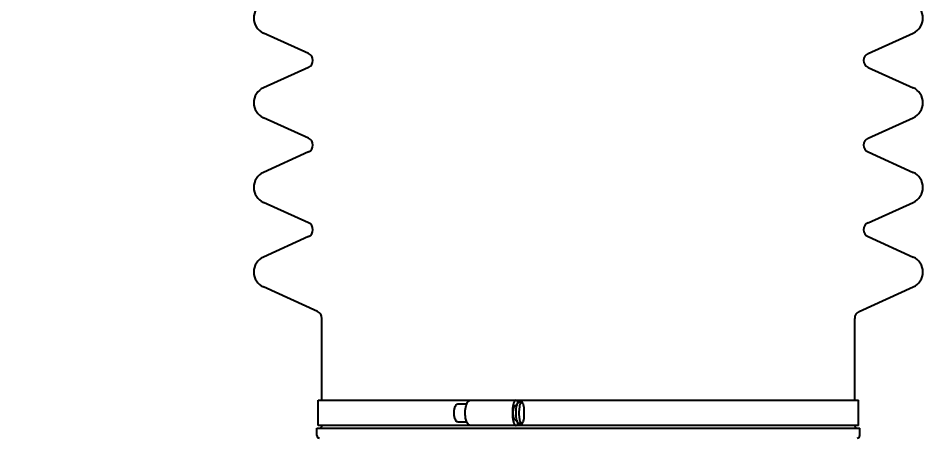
# Model space of a CAD drawing. Header units: millimetres. Extents: x 7589 to 12925, y 625 to 5429.
# Drawn here: x 8153.2 to 8511.6, y 3812.7 to 3978.4 of the extents above; entities that cross this region are included whole.
import ezdxf

# ---------------------------------------------------------------- set-up
doc = ezdxf.new("R2010")
doc.units = ezdxf.units.MM
doc.header["$LTSCALE"] = 307.34
doc.header["$PDMODE"] = 3
doc.header["$PDSIZE"] = 8
doc.layers.get('0').update_dxf_attribs({"linetype": 'CONTINUOUS'})
doc.layers.get('Defpoints').update_dxf_attribs({"linetype": 'CONTINUOUS'})
doc.styles.get("Standard").update_dxf_attribs({"font": 'calibri.ttf'})
doc.dimstyles.get("Standard").update_dxf_attribs({"dimtxt": 35, "dimasz": 35, "dimexe": 1.5, "dimexo": 1, "dimtad": 1, "dimdsep": 46, "dimtxsty": 'Standard', "dimblk": '_FILLED', "dimblk1": '_FILLED', "dimblk2": '_FILLED', "dimcen": 0.09, "dimazin": 2, "dimtol": 1, "dimtp": 0.01, "dimtm": 0.01, "dimtfac": 1, "dimtofl": 0, "dimtmove": 0, "dimatfit": 3, "dimldrblk": '_FILLED', "dimfxl": 1, "dimtolj": 1, "dimarcsym": 0})

# ---------------------------------------------------------------- blocks, each defined once
blk = doc.blocks.new('_FILLED')
at = {"color": 0, "linetype": 'ByBlock'}
blk.add_solid([(0, 0), (-1, 0.214), (-1, -0.214)], dxfattribs=at)
blk = doc.blocks.new('*D70')
at = {"color": 0, "lineweight": -2}
for p, q in [((8378.05, 4630.8), (7730.11, 4630.8)), ((7731.61, 4595.8), (7731.61, 3516)), ((7731.61, 2399.25), (7731.61, 3479.05)), ((7931.89, 2364.25), (7730.11, 2364.25))]:
    blk.add_line(p, q, dxfattribs=at)
at = {"layer": 'Defpoints', "color": 0}
for p in [(8379.05, 4630.8), (7731.61, 2364.25), (7932.89, 2364.25)]:
    blk.add_point(p, dxfattribs=at)
at = {"color": 0, "linetype": 'ByBlock', "lineweight": -2, "xscale": 35, "yscale": 35, "zscale": 35}
for p, rotation in [((7731.61, 4630.8), 90), ((7731.61, 2364.25), 270)]:
    blk.add_blockref('_FILLED', p, dxfattribs=dict(at, rotation=rotation))
at = {"color": 0, "insert": (7731.61, 3497.53), "char_height": 35, "attachment_point": 5}
blk.add_mtext('\\A1;\\A1;C', dxfattribs=at)

msp = doc.modelspace()

# ---------------------------------------------------------------- linework, layer by layer
at = {"color": 0, "linetype": 'Continuous'}
for p, q in [((8268.22908, 3964.43148), (8250.34643, 3972.527)), ((8489.87843, 3964.43148), (8507.76108, 3972.527)), ((8268.22908, 3958.96549), (8250.34643, 3950.86997)), ((8489.87843, 3958.96549), (8507.76108, 3950.86997)), ((8268.22908, 3930.93148), (8250.34643, 3939.027)), ((8489.87843, 3930.93148), (8507.76108, 3939.027)), ((8268.22908, 3925.46549), (8250.34643, 3917.36997)), ((8489.87843, 3925.46549), (8507.76108, 3917.36997)), ((8268.22908, 3897.43148), (8250.34643, 3905.527)), ((8489.87843, 3897.43148), (8507.76108, 3905.527)), ((8268.22908, 3891.96549), (8250.34643, 3883.86997)), ((8489.87843, 3891.96549), (8507.76108, 3883.86997)), ((8271.79099, 3862.31899), (8250.34643, 3872.027)), ((8486.31652, 3862.31899), (8507.76108, 3872.027)), ((8273.55376, 3827.19849), (8273.55376, 3859.586)), ((8484.55376, 3827.19849), (8484.55376, 3859.586)), ((8272.05376, 3817.19849), (8272.05376, 3827.19849)), ((8272.05376, 3827.19849), (8486.05376, 3827.19849)), ((8327.41294, 3825.78602), (8330.92006, 3825.78602)), ((8350.71368, 3825.05551), (8350.06981, 3825.05551)), ((8350.82779, 3826.82494), (8350.78111, 3826.85799)), ((8350.96024, 3827.19849), (8350.96024, 3825.82376)), ((8352.67046, 3826.40159), (8351.51719, 3826.40159)), ((8353.5698, 3824.63429), (8353.5698, 3819.76269)), ((8486.05376, 3817.19849), (8486.05376, 3827.19849)), ((8486.05376, 3817.19849), (8272.05376, 3817.19849)), ((8327.41294, 3818.61096), (8330.92006, 3818.61096)), ((8350.72016, 3819.34147), (8350.06981, 3819.34147)), ((8350.78111, 3817.53899), (8350.82779, 3817.57203)), ((8350.96024, 3818.60888), (8350.96024, 3817.19849)), ((8352.67046, 3817.99539), (8351.51719, 3817.99539)), ((8271.55376, 3813.19849), (8271.55376, 3816.19849)), ((8271.55376, 3816.19849), (8486.55376, 3816.19849)), ((8486.55376, 3813.19849), (8486.55376, 3816.19849))]:
    msp.add_line(p, q, dxfattribs=at)
for centre, radius, start, end in [((8253.02711, 3978.44849), 6.5, 114.3563913, 245.6436087), ((8505.0804, 3978.44849), 6.5, 294.3563913, 65.6436087), ((8266.99184, 3961.69849), 3, 294.3563913, 65.6436087), ((8491.11567, 3961.69849), 3, 114.3563913, 245.6436087), ((8253.02711, 3944.94849), 6.5, 114.3563913, 245.6436087), ((8505.0804, 3944.94849), 6.5, 294.3563913, 65.6436087), ((8266.99184, 3928.19849), 3, 294.3563913, 65.6436087), ((8491.11567, 3928.19849), 3, 114.3563913, 245.6436087), ((8253.02711, 3911.44849), 6.5, 114.3563913, 245.6436087), ((8505.0804, 3911.44849), 6.5, 294.3563913, 65.6436087), ((8266.99184, 3894.69849), 3, 294.3563913, 65.6436087), ((8491.11567, 3894.69849), 3, 114.3563913, 245.6436087), ((8253.02711, 3877.94849), 6.5, 114.3563913, 245.6436087), ((8505.0804, 3877.94849), 6.5, 294.3563913, 65.6436087), ((8270.55376, 3859.586), 3, 0, 65.6436087), ((8487.55376, 3859.586), 3, 114.3563913, 180), ((8356.60523, 3823.62749), 6.06785, 163.7673439, 166.2795102), ((8272.55376, 3817.19849), 1, 270, 0), ((8356.52871, 3820.74838), 5.98847, 193.8197129, 196.442006), ((8485.55376, 3817.19849), 1, 180, 270), ((8272.55376, 3813.19849), 1, 180, 270), ((8485.55376, 3813.19849), 1, 270, 0)]:
    msp.add_arc(centre, radius, start, end, dxfattribs=at)
for points, knots in [([(8325.88421, 3822.19849), (8325.88421, 3822.65782), (8325.9639, 3823.53911), (8326.26597, 3824.79526), (8326.91041, 3825.78602), (8327.41294, 3825.78602)], [0, 0, 0, 0, 0.336472388, 0.631886422, 1, 1, 1, 1]), ([(8330.26262, 3822.19849), (8330.26262, 3822.53137), (8330.31644, 3823.75202), (8330.5546, 3824.98387), (8330.91481, 3825.79879)], [0, 0, 0, 0, 0.271994954, 1, 1, 1, 1]), ([(8330.91481, 3825.79879), (8331.00582, 3826.00469), (8331.30792, 3826.60775), (8331.92273, 3827.19816), (8332.39296, 3827.19842)], [0, 0, 0, 0, 0.323745062, 1, 1, 1, 1]), ([(8350.30368, 3827.19842), (8350.09359, 3827.19823), (8349.62302, 3826.6593), (8349.14637, 3825.00332), (8348.99107, 3823.38389), (8348.99107, 3822.19849)], [0, 0, 0, 0, 0.117786705, 0.335408881, 1, 1, 1, 1]), ([(8349.31968, 3822.19849), (8349.31968, 3822.87587), (8349.40853, 3823.80132), (8349.6808, 3824.74748), (8349.94982, 3825.05552), (8350.06986, 3825.05547)], [0, 0, 0, 0, 0.664605502, 0.882222392, 1, 1, 1, 1]), ([(8350.71416, 3826.94898), (8350.68333, 3826.98734), (8350.57633, 3827.10755), (8350.41727, 3827.19852), (8350.30368, 3827.19842)], [0, 0, 0, 0, 0.302311008, 1, 1, 1, 1]), ([(8350.41364, 3822.19849), (8350.41364, 3822.45999), (8350.43839, 3823.42138), (8350.54375, 3824.38605), (8350.71053, 3825.06669)], [0, 0, 0, 0, 0.271751612, 1, 1, 1, 1]), ([(8350.78111, 3826.85799), (8350.77031, 3826.87393), (8350.74862, 3826.90473), (8350.7257, 3826.93463), (8350.71416, 3826.94898)], [0, 0, 0, 0, 0.511186313, 1, 1, 1, 1]), ([(8350.77928, 3825.32368), (8350.86053, 3825.6019), (8350.98435, 3826.01708), (8351.35598, 3826.40159), (8351.51719, 3826.40159)], [0, 0, 0, 0, 0.642590637, 1, 1, 1, 1]), ([(8350.96024, 3827.19849), (8350.953, 3827.10711), (8350.94007, 3826.99325), (8350.87179, 3826.82423), (8350.82779, 3826.82498)], [0, 0, 0, 0, 0.675633777, 1, 1, 1, 1]), ([(8351.8493, 3825.00625), (8351.80134, 3824.80274), (8351.62507, 3823.87685), (8351.56691, 3822.93121), (8351.56691, 3822.19849)], [0, 0, 0, 0, 0.221995639, 1, 1, 1, 1]), ([(8352.67025, 3826.40151), (8352.4773, 3826.4013), (8352.05407, 3825.8702), (8351.93305, 3825.36165), (8351.8493, 3825.00625)], [0, 0, 0, 0, 0.345732158, 1, 1, 1, 1]), ([(8353.5698, 3824.63429), (8353.48673, 3825.07924), (8353.36996, 3825.6898), (8352.89992, 3826.40176), (8352.67025, 3826.40151)], [0, 0, 0, 0, 0.663393651, 1, 1, 1, 1]), ([(8327.41284, 3818.611), (8326.91036, 3818.61111), (8326.26595, 3819.60167), (8325.96391, 3820.85785), (8325.88421, 3821.73915), (8325.88421, 3822.19849)], [0, 0, 0, 0, 0.368091964, 0.663511489, 1, 1, 1, 1]), ([(8330.91481, 3818.59819), (8330.80518, 3818.8462), (8330.39843, 3820.00452), (8330.26262, 3821.24515), (8330.26262, 3822.19849)], [0, 0, 0, 0, 0.22145074, 1, 1, 1, 1]), ([(8348.99107, 3822.19849), (8348.99107, 3821.01309), (8349.14637, 3819.39365), (8349.62302, 3817.73767), (8350.09359, 3817.19875), (8350.30368, 3817.19856)], [0, 0, 0, 0, 0.664591119, 0.882213295, 1, 1, 1, 1]), ([(8350.06976, 3819.3415), (8349.94972, 3819.34155), (8349.68079, 3819.64957), (8349.40849, 3820.59575), (8349.31968, 3821.52114), (8349.31968, 3822.19849)], [0, 0, 0, 0, 0.117787901, 0.335408687, 1, 1, 1, 1]), ([(8350.71359, 3819.31793), (8350.66256, 3819.52451), (8350.47449, 3820.47358), (8350.41364, 3821.4446), (8350.41364, 3822.19849)], [0, 0, 0, 0, 0.22012287, 1, 1, 1, 1]), ([(8351.56691, 3822.19849), (8351.56691, 3821.94375), (8351.59044, 3821.00287), (8351.69174, 3820.05933), (8351.8493, 3819.39073)], [0, 0, 0, 0, 0.270520394, 1, 1, 1, 1]), ([(8332.39296, 3817.19856), (8332.25427, 3817.19863), (8331.54794, 3817.37884), (8331.14274, 3818.08253), (8330.91481, 3818.59819)], [0, 0, 0, 0, 0.197435744, 1, 1, 1, 1]), ([(8350.30368, 3817.19856), (8350.41727, 3817.19845), (8350.57633, 3817.28942), (8350.68333, 3817.40963), (8350.71416, 3817.448)], [0, 0, 0, 0, 0.697688992, 1, 1, 1, 1]), ([(8350.71416, 3817.448), (8350.7257, 3817.46235), (8350.74862, 3817.49224), (8350.77031, 3817.52305), (8350.78111, 3817.53899)], [0, 0, 0, 0, 0.488813687, 1, 1, 1, 1]), ([(8351.51695, 3817.99546), (8351.35778, 3817.99566), (8350.99014, 3818.37107), (8350.86606, 3818.78009), (8350.78512, 3819.05338)], [0, 0, 0, 0, 0.358326164, 1, 1, 1, 1]), ([(8350.82779, 3817.57199), (8350.87179, 3817.57274), (8350.94007, 3817.40373), (8350.953, 3817.28987), (8350.96024, 3817.19849)], [0, 0, 0, 0, 0.324366223, 1, 1, 1, 1]), ([(8351.8493, 3819.39073), (8351.93305, 3819.03532), (8352.05407, 3818.52677), (8352.4773, 3817.99567), (8352.67025, 3817.99547)], [0, 0, 0, 0, 0.654267689, 1, 1, 1, 1]), ([(8352.67025, 3817.99547), (8352.89992, 3817.99522), (8353.36996, 3818.70717), (8353.48673, 3819.31774), (8353.5698, 3819.76269)], [0, 0, 0, 0, 0.336606232, 1, 1, 1, 1])]:
    msp.add_open_spline(points, degree=3, knots=knots, dxfattribs=at)

# ---------------------------------------------------------------- dimensions: what is measured, and where the dimension line sits
at = {"color": 0}
dim = msp.add_linear_dim(base=(7731.60895, 2364.25215), p1=(8379.05376, 4630.80358), p2=(7932.89123, 2364.25215), angle=90, text='\\A1;C', dimstyle='Standard', override={"dimtad": 0, "dimtih": 1, "dimtoh": 1, "dimdec": 4, "dimzin": 0, "dimtxsty": 'Standard', "dimcen": 62.865, "dimadec": 0, "dimazin": 0, "dimtdec": 4, "dimtzin": 0}, dxfattribs=at)
dim.commit()
dim.dimension.update_dxf_attribs({"geometry": '*D70', "text_midpoint": (7731.60895, 3497.52786)})

doc.saveas('drawing.dxf')
